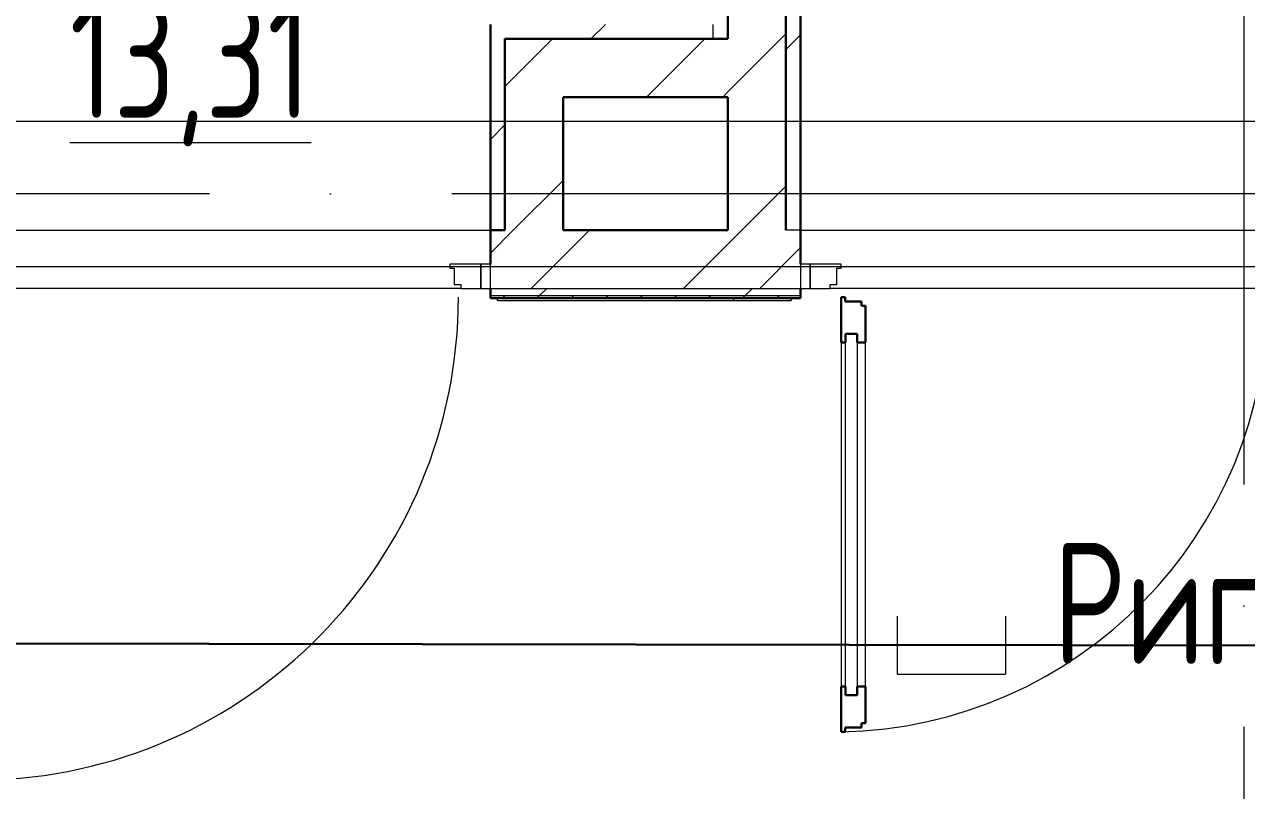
# Model space of a CAD drawing. Header units: millimetres. Extents: x -421858 to 614926, y -468665 to 141641.
# Drawn here: x -50974 to -48452, y -12774 to -11192 of the extents above; entities that cross this region are included whole.
import ezdxf

# ---------------------------------------------------------------- set-up
doc = ezdxf.new("R2010")
doc.units = ezdxf.units.MM
doc.linetypes.add('ADSK_Линия сетки', pattern=[25, 20, -2.5, 0, -2.5])
doc.linetypes.add('ADSK_Сверху', pattern=[450, 300, -150])
for name, color, linetype, lineweight in [('Аннотация', 7, 'Continuous', 18), ('Двери', 252, 'Continuous', 9), ('Линии', 252, 'Continuous', 9), ('лс', 5, 'Continuous', 30), ('Марки помещений', 252, 'Continuous', 20), ('Ограждение', 252, 'Continuous', 9), ('Оси', 252, 'Continuous', 9), ('Стены наружные', 7, 'Continuous', 18), ('Стены штриховка', 252, 'Continuous', 9), ('СУ Часофикация', 205, 'Continuous', 30)]:
    doc.layers.add(name, color=color, linetype=linetype, lineweight=lineweight)
doc.layers.add('Двери открывание', color=7, linetype='Continuous', lineweight=9, true_color=0xc0c0c0)
doc.styles.add('GOST Common_3', font='', dxfattribs={"height": 3.5})
doc.styles.get('GOST Common_3').set_extended_font_data('GOST 2.304 type A')

# ---------------------------------------------------------------- blocks, each defined once
blk = doc.blocks.new('1 этаж')
at = {"layer": 'Ограждение', "true_color": 0x636466}
h = blk.add_hatch(dxfattribs=at)
h.set_pattern_fill('FP_28', color=251, style=0, pattern_type=2)
h.set_pattern_definition([(0, (-32110.8, 98), (0, 600), []), (90, (-32110.8, 98), (-600, 4e-14), [])])
h.paths.add_polyline_path([(-49391.8, -11761.7), (-49391.8, -11756.7), (-49997.8, -11756.7), (-49997.8, -11761.7), (-49548.1, -11761.7)])
at = {"layer": 'Двери', "color": 251, "true_color": 0x636466}
for p, q in [((-50032.8, -11686.7), (-50096.8, -11686.7)), ((-50096.8, -11686.7), (-50096.8, -11694.7)), ((-50096.8, -11694.7), (-50087.8, -11694.7)), ((-50087.8, -11694.7), (-50087.8, -11728.7)), ((-50012.8, -11686.7), (-50032.8, -11686.7)), ((-50032.8, -11686.7), (-50032.8, -11736.7)), ((-50032.8, -11736.7), (-50032.8, -11686.7)), ((-50012.8, -11736.7), (-50012.8, -11686.7)), ((-49372.8, -11686.7), (-49372.8, -11736.7)), ((-49352.8, -11686.7), (-49372.8, -11686.7)), ((-49352.8, -11736.7), (-49352.8, -11686.7)), ((-49288.8, -11686.7), (-49352.8, -11686.7)), ((-49352.8, -11686.7), (-49352.8, -11736.7)), ((-49297.8, -11728.7), (-49297.8, -11694.7)), ((-49297.8, -11694.7), (-49288.8, -11694.7)), ((-49288.8, -11694.7), (-49288.8, -11686.7)), ((-50087.8, -11728.7), (-50073.8, -11728.7)), ((-50073.8, -11728.7), (-50073.8, -11736.7)), ((-50073.8, -11736.7), (-50032.8, -11736.7)), ((-50032.8, -11736.7), (-50012.8, -11736.7)), ((-49372.8, -11736.7), (-49352.8, -11736.7)), ((-49352.8, -11736.7), (-49311.8, -11736.7)), ((-49311.8, -11736.7), (-49311.8, -11728.7)), ((-49311.8, -11728.7), (-49297.8, -11728.7)), ((-49288.8, -11848.7), (-49288.8, -12558.7)), ((-49279.8, -11830.7), (-49255.8, -11830.7)), ((-49279.8, -12576.7), (-49279.8, -11830.7)), ((-49255.8, -11830.7), (-49255.8, -12576.7)), ((-49238.8, -12558.7), (-49238.8, -11848.7)), ((-49255.8, -12576.7), (-49279.8, -12576.7))]:
    blk.add_line(p, q, dxfattribs=at)
at = {"layer": 'Двери', "color": 251, "lineweight": 30, "true_color": 0x636466}
for p, q in [((-49280.8, -11754.7), (-49288.8, -11754.7)), ((-49288.8, -11754.7), (-49288.8, -11848.7)), ((-49280.8, -11763.7), (-49280.8, -11754.7)), ((-49246.8, -11763.7), (-49280.8, -11763.7)), ((-49246.8, -11772.7), (-49246.8, -11763.7)), ((-49238.8, -11772.7), (-49246.8, -11772.7)), ((-49238.8, -11848.7), (-49238.8, -11772.7)), ((-49279.8, -11848.7), (-49288.8, -11848.7)), ((-49279.8, -11830.7), (-49279.8, -11848.7)), ((-49255.8, -11830.7), (-49279.8, -11830.7)), ((-49255.8, -11848.7), (-49255.8, -11830.7)), ((-49238.8, -11848.7), (-49255.8, -11848.7)), ((-49288.8, -12558.7), (-49288.8, -12652.7)), ((-49279.8, -12558.7), (-49288.8, -12558.7)), ((-49279.8, -12576.7), (-49279.8, -12558.7)), ((-49255.8, -12558.7), (-49255.8, -12576.7)), ((-49238.8, -12558.7), (-49255.8, -12558.7)), ((-49238.8, -12634.7), (-49238.8, -12558.7)), ((-49255.8, -12576.7), (-49279.8, -12576.7)), ((-49246.8, -12643.7), (-49246.8, -12634.7)), ((-49246.8, -12634.7), (-49238.8, -12634.7)), ((-49288.8, -12652.7), (-49280.8, -12652.7)), ((-49280.8, -12652.7), (-49280.8, -12643.7)), ((-49280.8, -12643.7), (-49246.8, -12643.7))]:
    blk.add_line(p, q, dxfattribs=at)
at = {"layer": 'Двери открывание', "color": 251, "true_color": 0x636466}
for centre, radius, start in [((-51076.8, -11754.7), 998, 271.0334), ((-49306.8, -11754.7), 898, 271.1485)]:
    blk.add_arc(centre, radius, start, 0, dxfattribs=at)
at = {"layer": 'Линии', "color": 251, "linetype": 'ADSK_Сверху', "ltscale": 100, "true_color": 0x636466}
for p, q in [((-59082.8, -11391.7), (-48252.8, -11391.7)), ((-59082.8, -11691.7), (-48252.8, -11691.7))]:
    blk.add_line(p, q, dxfattribs=at)
at = {"layer": 'Ограждение', "color": 251, "true_color": 0x636466}
for p, q in [((-49997.8, -11761.7), (-49997.8, -11756.6)), ((-49997.8, -11761.7), (-49391.8, -11761.7)), ((-49391.8, -11756.7), (-49391.8, -11761.7))]:
    blk.add_line(p, q, dxfattribs=at)
at = {"layer": 'Оси', "color": 251, "linetype": 'ADSK_Линия сетки', "ltscale": 100, "true_color": 0x636466}
for p, q in [((-48457.8, -2641.7), (-48457.8, -33767.9)), ((4409.5, -11541.7), (-72530.1, -11541.7))]:
    blk.add_line(p, q, dxfattribs=at)
at = {"layer": 'Стены наружные', "color": 251, "lineweight": 30, "true_color": 0x636466}
for p, q in [((-49522.8, -9391.7), (-49522.8, -11221.7)), ((-49402.8, -11616.7), (-49402.8, -9721.7)), ((-49372.8, -11686.7), (-49372.8, -9751.7)), ((-50012.8, -11191.7), (-50012.8, -11686.7)), ((-49522.8, -11221.7), (-49982.8, -11221.7)), ((-49982.8, -11221.7), (-49982.8, -11616.7)), ((-49862.8, -11341.7), (-49522.8, -11341.7)), ((-49862.8, -11616.7), (-49862.8, -11341.7)), ((-49522.8, -11341.7), (-49522.8, -11616.7)), ((-49982.8, -11616.7), (-50012.8, -11616.7)), ((-49522.8, -11616.7), (-49862.8, -11616.7)), ((-50012.8, -11736.7), (-50012.8, -11756.7)), ((-49372.8, -11756.7), (-49372.8, -11736.7)), ((-50012.8, -11756.7), (-49372.8, -11756.7))]:
    blk.add_line(p, q, dxfattribs=at)
at = {"layer": 'Стены наружные', "color": 251, "linetype": 'Continuous', "lineweight": 9, "true_color": 0x636466}
for p, q in [((-49805.5, -11221.7), (-49775.5, -11191.7)), ((-49982.8, -11319.6), (-49884.9, -11221.7)), ((-49690.6, -11341.7), (-49570.6, -11221.7)), ((-49522.8, -11331.1), (-49402.8, -11211.1)), ((-49402.8, -11243.3), (-49372.8, -11213.3)), ((-49533.4, -11341.7), (-49522.8, -11331.1)), ((-50012.8, -11429), (-49982.8, -11399)), ((-49965.6, -11616.7), (-49862.8, -11514)), ((-49494.1, -11616.7), (-49402.8, -11525.4)), ((-50012.8, -11664), (-49965.6, -11616.7)), ((-49928.4, -11736.7), (-49808.4, -11616.7)), ((-49614.1, -11736.7), (-49494.1, -11616.7)), ((-49457, -11736.7), (-49372.8, -11652.6)), ((-49987, -11756.7), (-49982, -11751.7)), ((-49916.3, -11756.7), (-49911.3, -11751.7)), ((-49911.3, -11751.7), (-49896.3, -11736.7)), ((-49845.5, -11756.7), (-49840.5, -11751.7)), ((-49774.8, -11756.7), (-49769.8, -11751.7)), ((-49704.1, -11756.7), (-49699.1, -11751.7)), ((-49633.4, -11756.7), (-49628.4, -11751.7)), ((-49562.7, -11756.7), (-49557.7, -11751.7)), ((-49492, -11756.7), (-49487, -11751.7)), ((-49487, -11751.7), (-49472, -11736.7)), ((-49421.3, -11756.7), (-49416.3, -11751.7))]:
    blk.add_line(p, q, dxfattribs=at)
at = {"layer": 'Стены наружные', "color": 251, "true_color": 0x636466}
for p, q in [((-51142.8, -11616.7), (-50012.8, -11616.7)), ((-49372.8, -11616.7), (-48342.8, -11616.7)), ((-50073.8, -11736.7), (-51081.8, -11736.7)), ((-48403.8, -11736.7), (-49311.8, -11736.7))]:
    blk.add_line(p, q, dxfattribs=at)
at = {"layer": 'Стены штриховка', "color": 251, "true_color": 0x636466}
for p, q in [((-49552.8, -11221.7), (-49552.8, -11191.7)), ((-49372.8, -11616.7), (-49402.8, -11616.7)), ((-50012.8, -11736.7), (-49372.8, -11736.7)), ((-50012.8, -11751.7), (-49372.8, -11751.7))]:
    blk.add_line(p, q, dxfattribs=at)
at = {"layer": 'Аннотация', "color": 251, "true_color": 0x636466, "style": 'GOST Common_3', "width": 0.9}
blk.add_text('Ригель', height=250, dxfattribs=at).set_placement((-48851.5, -12512.4))
at = {"layer": 'Марки помещений', "color": 251, "true_color": 0x636466, "style": 'GOST Common_3', "width": 0.9}
blk.add_text('%%U13,31', height=250, dxfattribs=at).set_placement((-50881, -11385.2))

msp = doc.modelspace()

# ---------------------------------------------------------------- linework, layer by layer
at = {"layer": 'лс', "color": 116, "linetype": 'Continuous', "ltscale": 100, "true_color": 0x136734, "transparency": 33554687}
msp.add_line((-39176, -12489.8), (-58723.5, -12456.8), dxfattribs=at)
at = {"layer": 'СУ Часофикация', "color": 0, "lineweight": 5}
for p, q in [((-49173.7, -12413.3), (-49173.7, -12533.3)), ((-48949.7, -12413.3), (-48949.7, -12533.3)), ((-49173.7, -12533.3), (-48949.7, -12533.3))]:
    msp.add_line(p, q, dxfattribs=at)

# ---------------------------------------------------------------- block references
msp.add_blockref('1 этаж', (0, 0))

doc.saveas('drawing.dxf')
